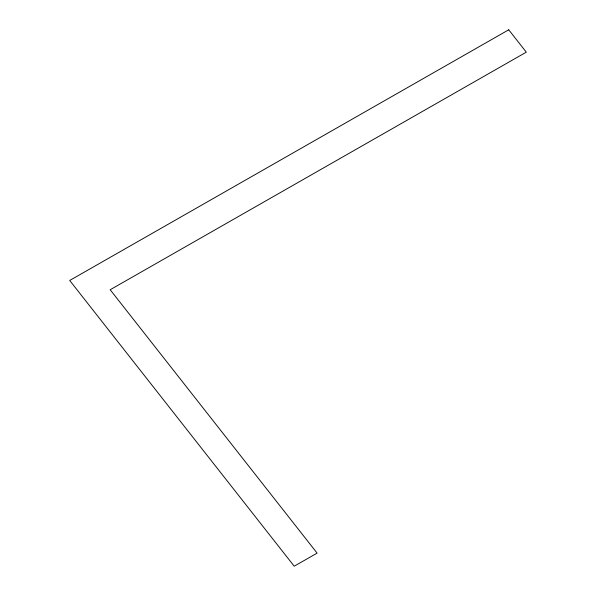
<?xml version="1.0" encoding="UTF-8"?>
<svg xmlns="http://www.w3.org/2000/svg" width="596" height="596" viewBox="0 0 596 596"><rect width="100%" height="100%" fill="white"/><g stroke="black" fill="none" stroke-linecap="round" stroke-linejoin="round"><path stroke-width="0.89" d="M508.723 29.8L69.71 280.463L294.208 566.2L317.117 553.125L110.178 289.745L526.29 52.157L508.723 29.8"/></g></svg>
